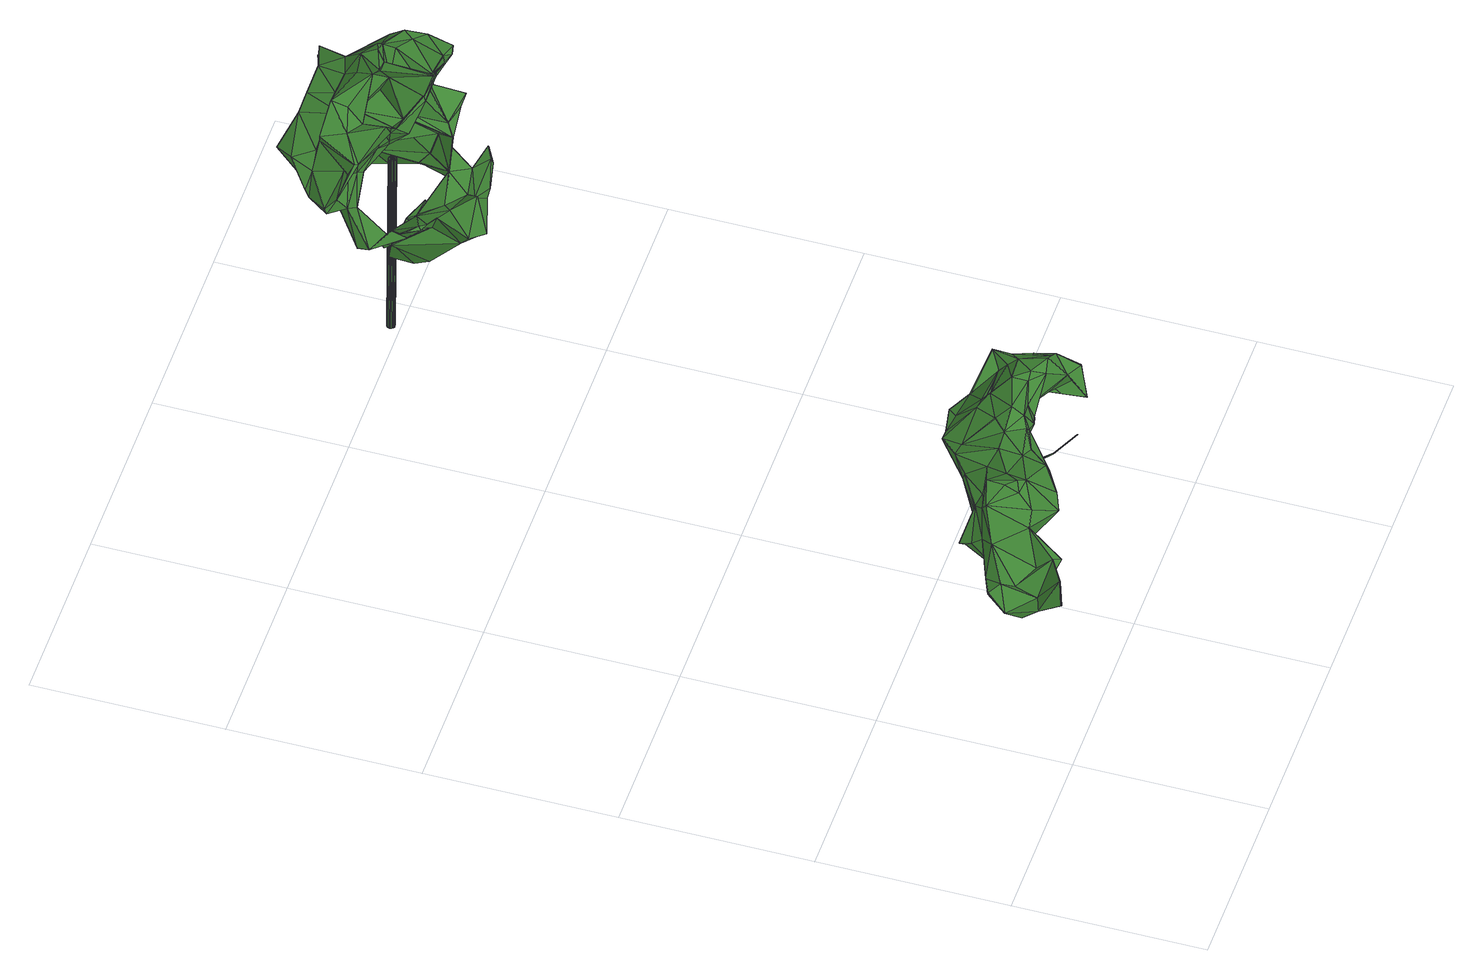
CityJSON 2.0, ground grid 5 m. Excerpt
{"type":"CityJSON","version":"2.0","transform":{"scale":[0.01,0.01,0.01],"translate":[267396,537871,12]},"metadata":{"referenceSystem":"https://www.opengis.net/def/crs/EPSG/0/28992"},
"CityObjects":{
"tree1":{"type":"SolitaryVegetationObject","attributes":{"gtid":517,"crown_width_m":5.3,"crown_median_z":17.28,"crown_r50_m":0.269,"crown_porosity":0.928,"trunk_H_m":4.07,"trunk_DBH_m":0.167,"trunk_radius_m":0.0836,"trunk_base_height_m":13.21,"original_gtid":"587"},"geometry":[{"type":"Solid","lod":"3","boundaries":[[[[0,1,2]],[[3,4,5]],[[6,7,8]],[[9,10,11]],[[12,13,6]],[[14,15,16]],[[17,18,19]],[[20,21,22]],[[23,24,25]],[[15,26,27]],[[28,29,30]],[[31,30,29]],[[32,33,34]],[[5,35,36]],[[32,34,37]],[[38,39,40]],[[0,41,42]],[[43,44,45]],[[46,47,12]],[[48,49,50]],[[42,51,52]],[[2,53,0]],[[54,55,56]],[[47,13,12]],[[57,49,58]],[[53,59,41]],[[26,60,24]],[[61,62,63]],[[9,11,15]],[[64,65,66]],[[67,68,69]],[[68,67,34]],[[70,71,72]],[[73,74,75]],[[76,77,78]],[[79,80,81]],[[82,81,80]],[[36,43,45]],[[6,83,12]],[[84,79,81]],[[4,85,5]],[[86,60,26]],[[12,87,46]],[[83,87,12]],[[64,88,89]],[[68,34,33]],[[66,65,69]],[[66,69,68]],[[90,91,92]],[[93,91,90]],[[71,94,37]],[[95,34,67]],[[95,37,34]],[[95,96,64]],[[97,98,99]],[[100,101,102]],[[70,103,104]],[[68,33,66]],[[64,66,33]],[[58,64,33]],[[105,80,79]],[[72,106,105]],[[107,106,72]],[[73,108,109]],[[75,108,73]],[[31,110,35]],[[111,112,97]],[[111,97,99]],[[2,113,78]],[[111,78,113]],[[87,114,46]],[[82,98,115]],[[82,99,98]],[[14,26,15]],[[14,86,26]],[[74,116,117]],[[111,99,76]],[[25,60,86]],[[111,76,78]],[[38,118,39]],[[90,92,89]],[[53,41,0]],[[119,120,99]],[[82,115,81]],[[78,59,53]],[[78,53,2]],[[69,65,95]],[[121,122,88]],[[67,69,95]],[[27,46,9]],[[112,111,113]],[[7,123,124]],[[125,126,121]],[[27,47,46]],[[55,127,128]],[[55,54,127]],[[129,28,130]],[[129,29,28]],[[0,42,131]],[[42,41,59]],[[127,132,128]],[[7,124,133]],[[127,54,79]],[[127,79,124]],[[57,58,134]],[[135,103,136]],[[135,136,101]],[[6,8,83]],[[27,9,15]],[[137,138,139]],[[139,10,9]],[[140,84,117]],[[117,84,141]],[[75,74,137]],[[104,48,94]],[[37,94,48]],[[70,104,94]],[[70,94,71]],[[36,18,5]],[[2,1,113]],[[58,88,64]],[[142,143,1]],[[113,1,143]],[[109,144,145]],[[146,88,58]],[[147,148,149]],[[23,150,24]],[[151,152,129]],[[23,153,154]],[[59,155,42]],[[35,5,85]],[[65,96,95]],[[40,156,38]],[[140,117,116]],[[7,133,8]],[[49,48,157]],[[45,18,36]],[[158,159,160]],[[50,57,134]],[[161,100,162]],[[25,24,60]],[[163,128,51]],[[30,164,80]],[[70,56,103]],[[163,162,100]],[[49,157,61]],[[101,165,135]],[[40,11,156]],[[142,156,11]],[[160,140,8]],[[83,8,140]],[[92,64,89]],[[166,109,108]],[[151,149,148]],[[130,149,151]],[[13,87,167]],[[18,17,5]],[[168,161,162]],[[160,149,130]],[[8,149,160]],[[62,169,170]],[[158,149,159]],[[23,25,86]],[[70,72,56]],[[148,147,107]],[[124,79,84]],[[72,105,56]],[[171,31,19]],[[77,172,162]],[[77,120,172]],[[126,162,172]],[[36,110,43]],[[173,82,80]],[[35,110,36]],[[173,174,82]],[[83,140,167]],[[55,136,56]],[[86,153,23]],[[74,117,175]],[[142,11,10]],[[147,158,28]],[[149,158,147]],[[3,5,17]],[[127,123,132]],[[82,174,119]],[[110,31,29]],[[147,106,107]],[[77,76,120]],[[120,76,99]],[[37,176,71]],[[166,144,109]],[[3,177,4]],[[125,61,63]],[[84,81,115]],[[119,126,172]],[[119,172,120]],[[163,155,77]],[[74,123,7]],[[63,165,101]],[[63,62,165]],[[72,178,179]],[[44,179,178]],[[147,80,106]],[[14,180,86]],[[39,118,180]],[[168,125,63]],[[168,63,101]],[[167,116,7]],[[140,116,167]],[[20,95,21]],[[160,159,140]],[[6,167,7]],[[173,80,22]],[[151,129,130]],[[85,177,17]],[[85,17,35]],[[85,4,177]],[[17,177,3]],[[17,19,35]],[[30,31,164]],[[35,19,31]],[[84,133,124]],[[9,114,137]],[[46,114,9]],[[1,156,142]],[[104,181,48]],[[165,181,104]],[[130,28,158]],[[130,158,160]],[[175,182,138]],[[173,183,174]],[[171,184,45]],[[18,45,184]],[[73,109,185]],[[98,141,115]],[[84,115,141]],[[117,98,97]],[[98,117,141]],[[180,38,153]],[[137,114,47]],[[90,89,169]],[[166,108,24]],[[145,73,185]],[[185,109,145]],[[118,38,180]],[[108,26,24]],[[108,27,26]],[[138,182,143]],[[1,0,150]],[[24,150,166]],[[52,131,42]],[[143,182,112]],[[186,22,187]],[[150,131,166]],[[7,116,74]],[[140,133,84]],[[13,167,6]],[[181,157,48]],[[181,62,157]],[[92,21,64]],[[21,95,64]],[[168,162,125]],[[137,108,75]],[[163,100,128]],[[86,180,153]],[[108,137,27]],[[47,27,137]],[[132,123,144]],[[156,154,153]],[[28,30,80]],[[28,80,147]],[[136,102,101]],[[104,135,165]],[[104,103,135]],[[55,102,136]],[[37,20,176]],[[95,20,37]],[[16,39,180]],[[40,39,16]],[[16,180,14]],[[129,152,29]],[[32,134,33]],[[188,119,99]],[[139,9,137]],[[110,152,43]],[[44,43,152]],[[113,143,112]],[[110,29,152]],[[156,153,38]],[[188,99,82]],[[128,102,55]],[[83,167,87]],[[150,23,154]],[[33,134,58]],[[103,56,136]],[[139,143,142]],[[139,142,10]],[[138,143,139]],[[52,144,131]],[[148,179,151]],[[137,175,138]],[[74,175,137]],[[74,73,123]],[[22,183,173]],[[21,183,22]],[[124,123,127]],[[144,123,145]],[[62,170,189]],[[186,164,31]],[[187,164,186]],[[22,80,187]],[[22,186,20]],[[20,186,176]],[[171,186,31]],[[176,186,71]],[[72,71,186]],[[146,49,61]],[[156,190,154]],[[1,190,156]],[[58,49,146]],[[112,182,191]],[[175,191,182]],[[105,106,80]],[[133,159,8]],[[140,159,133]],[[154,190,150]],[[149,8,159]],[[87,13,114]],[[47,114,13]],[[50,49,57]],[[125,162,126]],[[77,162,163]],[[77,155,78]],[[78,155,59]],[[166,131,144]],[[51,128,132]],[[51,132,52]],[[150,0,131]],[[51,155,163]],[[51,42,155]],[[52,132,144]],[[152,151,179]],[[152,179,44]],[[50,192,32]],[[134,32,192]],[[134,192,50]],[[107,72,179]],[[107,179,148]],[[145,123,73]],[[150,190,1]],[[61,157,62]],[[117,191,175]],[[117,97,191]],[[188,82,119]],[[91,170,169]],[[16,193,40]],[[79,54,105]],[[187,80,164]],[[174,126,119]],[[56,105,54]],[[168,100,161]],[[101,100,168]],[[48,50,37]],[[32,37,50]],[[61,121,146]],[[112,191,97]],[[88,122,183]],[[174,183,122]],[[40,193,11]],[[65,64,96]],[[88,183,89]],[[183,169,89]],[[174,122,126]],[[88,146,121]],[[61,125,121]],[[15,11,193]],[[15,193,16]],[[62,90,169]],[[181,93,90]],[[181,90,62]],[[21,91,183]],[[92,91,21]],[[91,189,170]],[[183,91,169]],[[186,171,178]],[[186,178,72]],[[45,44,178]],[[171,45,178]],[[100,102,128]],[[121,126,122]],[[181,189,93]],[[165,189,181]],[[62,189,165]],[[91,93,189]],[[19,18,184]],[[19,184,171]],[[194,195,196]],[[194,196,197]],[[197,196,198]],[[197,198,199]],[[196,195,200]],[[196,200,198]],[[198,200,201]],[[198,201,199]],[[200,195,202]],[[200,202,201]],[[201,202,203]],[[201,203,199]],[[202,195,204]],[[202,204,203]],[[203,204,205]],[[203,205,199]],[[204,195,206]],[[204,206,205]],[[205,206,207]],[[205,207,199]],[[206,195,208]],[[206,208,207]],[[207,208,209]],[[207,209,199]],[[208,195,210]],[[208,210,209]],[[209,210,211]],[[209,211,199]],[[210,195,212]],[[210,212,211]],[[211,212,213]],[[211,213,199]],[[212,195,214]],[[212,214,213]],[[213,214,215]],[[213,215,199]],[[214,195,216]],[[214,216,215]],[[215,216,217]],[[215,217,199]],[[216,195,218]],[[216,218,217]],[[217,218,219]],[[217,219,199]],[[218,195,220]],[[218,220,219]],[[219,220,221]],[[219,221,199]],[[220,195,222]],[[220,222,221]],[[221,222,223]],[[221,223,199]],[[222,195,224]],[[222,224,223]],[[223,224,225]],[[223,225,199]],[[224,195,226]],[[224,226,225]],[[225,226,227]],[[225,227,199]],[[226,195,228]],[[226,228,227]],[[227,228,229]],[[227,229,199]],[[228,195,230]],[[228,230,229]],[[229,230,231]],[[229,231,199]],[[230,195,232]],[[230,232,231]],[[231,232,233]],[[231,233,199]],[[232,195,234]],[[232,234,233]],[[233,234,235]],[[233,235,199]],[[234,195,236]],[[234,236,235]],[[235,236,237]],[[235,237,199]],[[236,195,238]],[[236,238,237]],[[237,238,239]],[[237,239,199]],[[238,195,240]],[[238,240,239]],[[239,240,241]],[[239,241,199]],[[240,195,242]],[[240,242,241]],[[241,242,243]],[[241,243,199]],[[242,195,194]],[[242,194,243]],[[243,194,197]],[[243,197,199]]]]}]},
"tree2":{"type":"SolitaryVegetationObject","attributes":{"gtid":434,"crown_width_m":5.14,"crown_median_z":18.37,"crown_r50_m":0.297,"crown_porosity":0.951,"trunk_H_m":5.64,"trunk_DBH_m":0.203,"trunk_radius_m":0.102,"trunk_base_height_m":12.73,"original_gtid":"493"},"geometry":[{"type":"Solid","lod":"3","boundaries":[[[[244,245,246]],[[247,248,249]],[[250,251,252]],[[253,254,255]],[[256,257,258]],[[259,260,261]],[[262,261,260]],[[263,264,265]],[[266,267,268]],[[269,270,271]],[[272,273,274]],[[275,276,277]],[[278,279,248]],[[261,280,259]],[[281,282,283]],[[256,284,257]],[[285,266,286]],[[285,286,287]],[[288,289,290]],[[291,292,293]],[[291,294,292]],[[295,296,297]],[[298,299,300]],[[265,251,301]],[[302,303,304]],[[305,306,307]],[[269,308,270]],[[272,309,273]],[[280,310,259]],[[311,312,247]],[[313,314,315]],[[304,314,313]],[[316,317,318]],[[274,319,272]],[[320,321,322]],[[320,322,323]],[[269,324,308]],[[325,326,245]],[[246,245,326]],[[327,328,329]],[[330,331,280]],[[273,332,274]],[[333,334,335]],[[336,337,338]],[[291,339,294]],[[340,322,341]],[[342,343,344]],[[345,344,343]],[[323,340,346]],[[347,322,321]],[[309,348,349]],[[247,249,311]],[[350,351,352]],[[353,354,355]],[[356,262,357]],[[330,358,359]],[[342,359,358]],[[332,309,360]],[[361,252,362]],[[362,363,361]],[[364,365,366]],[[367,368,369]],[[284,370,371]],[[289,372,373]],[[374,375,376]],[[356,335,334]],[[377,378,253]],[[352,351,329]],[[368,379,380]],[[381,382,348]],[[288,383,339]],[[294,357,292]],[[309,381,348]],[[384,385,386]],[[384,386,387]],[[374,376,388]],[[389,390,295]],[[389,295,391]],[[308,392,270]],[[246,326,249]],[[311,249,326]],[[278,393,279]],[[388,394,395]],[[304,303,314]],[[396,397,398]],[[304,398,397]],[[399,258,400]],[[401,258,399]],[[281,402,403]],[[404,371,370]],[[349,360,309]],[[387,405,384]],[[406,405,387]],[[268,267,286]],[[407,408,409]],[[410,303,411]],[[412,326,325]],[[274,332,360]],[[269,271,413]],[[265,264,251]],[[313,375,398]],[[414,415,416]],[[257,369,417]],[[308,324,392]],[[413,271,296]],[[319,381,272]],[[418,419,420]],[[368,421,417]],[[422,423,424]],[[391,423,422]],[[425,312,311]],[[305,426,306]],[[372,315,373]],[[427,333,335]],[[347,428,341]],[[347,429,428]],[[384,405,385]],[[430,431,432]],[[277,433,275]],[[311,412,425]],[[432,425,412]],[[429,434,428]],[[394,434,429]],[[369,276,435]],[[335,356,357]],[[263,336,436]],[[437,263,436]],[[284,371,369]],[[262,260,357]],[[355,438,353]],[[391,439,440]],[[439,441,440]],[[430,442,250]],[[412,442,430]],[[265,336,263]],[[336,265,301]],[[443,377,253]],[[444,377,264]],[[419,445,446]],[[358,356,334]],[[319,447,448]],[[263,449,450]],[[451,449,263]],[[250,252,452]],[[444,450,378]],[[352,328,350]],[[453,441,434]],[[434,441,415]],[[378,454,253]],[[301,451,329]],[[433,310,455]],[[456,457,458]],[[253,454,254]],[[459,460,461]],[[248,247,462]],[[463,363,362]],[[430,250,452]],[[271,270,297]],[[464,465,345]],[[458,466,456]],[[298,467,456]],[[298,456,466]],[[468,298,466]],[[386,469,387]],[[470,387,469]],[[250,325,451]],[[471,472,371]],[[276,472,471]],[[301,251,451]],[[360,473,274]],[[433,277,474]],[[263,444,264]],[[250,451,251]],[[296,299,468]],[[298,468,299]],[[350,475,344]],[[262,330,261]],[[429,347,321]],[[437,476,450]],[[280,261,330]],[[260,292,357]],[[311,326,412]],[[449,325,448]],[[449,448,447]],[[477,340,341]],[[478,346,354]],[[358,330,356]],[[262,356,330]],[[455,275,433]],[[455,307,275]],[[479,318,363]],[[480,481,482]],[[334,483,358]],[[484,289,373]],[[455,485,465]],[[273,309,332]],[[303,302,313]],[[254,461,247]],[[486,313,302]],[[451,327,329]],[[313,424,423]],[[390,389,289]],[[437,450,487]],[[437,487,263]],[[395,488,374]],[[353,438,302]],[[427,335,294]],[[335,357,294]],[[464,345,343]],[[258,489,400]],[[387,400,489]],[[407,409,285]],[[349,475,350]],[[307,426,367]],[[481,490,477]],[[372,491,492]],[[428,482,341]],[[493,397,396]],[[494,474,260]],[[478,354,353]],[[393,283,282]],[[302,304,353]],[[267,409,495]],[[486,481,496]],[[486,496,497]],[[266,285,409]],[[286,266,268]],[[266,409,267]],[[300,299,498]],[[288,390,289]],[[499,318,317]],[[363,318,499]],[[275,435,276]],[[293,500,291]],[[345,485,344]],[[310,501,494]],[[430,432,412]],[[372,289,389]],[[502,431,317]],[[369,368,417]],[[405,406,503]],[[264,377,463]],[[361,452,252]],[[346,340,355]],[[484,290,289]],[[339,457,288]],[[339,458,457]],[[504,364,366]],[[255,505,479]],[[380,506,507]],[[463,362,508]],[[287,373,407]],[[286,373,287]],[[260,474,292]],[[333,509,364]],[[290,364,509]],[[309,272,381]],[[286,510,484]],[[287,407,285]],[[355,340,438]],[[486,302,490]],[[511,512,513]],[[281,403,279]],[[378,450,476]],[[430,452,431]],[[443,253,255]],[[251,463,508]],[[507,489,417]],[[417,489,258]],[[457,467,288]],[[293,292,474]],[[463,251,264]],[[498,288,467]],[[333,483,334]],[[492,491,514]],[[339,427,294]],[[469,386,511]],[[515,516,517]],[[515,517,503]],[[431,361,363]],[[300,467,298]],[[456,467,457]],[[295,390,498]],[[348,518,475]],[[392,519,520]],[[312,254,247]],[[254,312,431]],[[449,487,450]],[[479,505,502]],[[255,502,505]],[[502,317,316]],[[410,521,314]],[[255,431,502]],[[255,254,431]],[[493,353,304]],[[376,313,423]],[[301,329,336]],[[459,461,254]],[[358,522,343]],[[343,342,358]],[[431,452,361]],[[523,364,504]],[[333,364,523]],[[307,455,524]],[[307,524,305]],[[480,525,526]],[[480,526,281]],[[312,432,431]],[[312,425,432]],[[484,510,407]],[[484,407,366]],[[510,408,407]],[[510,286,495]],[[286,267,495]],[[409,408,495]],[[495,408,510]],[[295,297,391]],[[412,325,442]],[[250,442,325]],[[404,466,371]],[[404,468,466]],[[310,280,527]],[[395,374,388]],[[343,528,492]],[[522,528,343]],[[281,279,282]],[[471,371,466]],[[471,466,458]],[[354,529,355]],[[346,355,529]],[[346,529,354]],[[404,370,446]],[[352,329,328]],[[446,420,419]],[[448,245,382]],[[448,382,381]],[[453,440,441]],[[530,516,503]],[[531,281,526]],[[531,526,532]],[[340,533,438]],[[288,498,390]],[[438,490,302]],[[293,474,277]],[[414,534,532]],[[451,487,327]],[[310,535,455]],[[444,378,377]],[[319,327,447]],[[325,449,451]],[[270,511,297]],[[350,473,349]],[[372,313,315]],[[381,319,448]],[[525,536,415]],[[245,448,325]],[[428,537,482]],[[482,537,480]],[[480,537,536]],[[279,403,248]],[[271,297,296]],[[263,450,444]],[[376,423,388]],[[394,388,453]],[[293,277,500]],[[303,538,483]],[[499,431,363]],[[471,500,276]],[[277,276,500]],[[366,365,484]],[[485,345,465]],[[313,376,375]],[[338,344,475]],[[338,475,436]],[[313,398,304]],[[455,535,485]],[[527,485,535]],[[249,403,246]],[[248,403,249]],[[244,382,245]],[[348,382,539]],[[270,540,511]],[[498,467,300]],[[524,541,542]],[[344,485,527]],[[350,344,527]],[[348,475,349]],[[507,506,426]],[[458,543,471]],[[281,460,459]],[[480,281,459]],[[459,378,476]],[[421,380,417]],[[387,489,426]],[[339,543,458]],[[462,247,544]],[[462,544,278]],[[428,415,536]],[[525,415,414]],[[532,526,414]],[[348,539,437]],[[499,317,431]],[[303,410,314]],[[502,318,479]],[[491,424,514]],[[491,391,424]],[[407,315,545]],[[368,380,421]],[[401,546,420]],[[244,246,403]],[[531,516,497]],[[446,256,420]],[[478,547,346]],[[493,547,478]],[[370,256,446]],[[493,478,353]],[[548,324,269]],[[392,324,548]],[[400,520,519]],[[399,400,519]],[[399,519,401]],[[401,519,548]],[[392,548,519]],[[494,501,474]],[[501,433,474]],[[290,509,427]],[[385,405,517]],[[427,509,333]],[[406,524,542]],[[315,314,545]],[[542,465,464]],[[464,406,542]],[[406,464,530]],[[310,494,259]],[[483,538,358]],[[259,494,260]],[[358,538,522]],[[340,323,322]],[[341,482,477]],[[283,544,247]],[[349,473,360]],[[391,491,389]],[[372,389,491]],[[486,490,481]],[[295,299,296]],[[295,498,299]],[[415,441,439]],[[434,415,428]],[[416,439,297]],[[391,297,439]],[[274,473,319]],[[350,319,473]],[[369,257,284]],[[394,320,395]],[[429,320,394]],[[481,477,482]],[[435,367,369]],[[468,404,549]],[[468,549,296]],[[453,388,423]],[[453,423,391]],[[501,310,433]],[[252,251,508]],[[252,508,362]],[[483,411,303]],[[380,426,506]],[[439,416,415]],[[523,411,333]],[[483,333,411]],[[451,263,487]],[[411,523,504]],[[410,411,504]],[[401,256,258]],[[401,420,256]],[[284,256,370]],[[374,488,396]],[[346,547,323]],[[396,488,547]],[[488,323,547]],[[398,375,396]],[[374,396,375]],[[477,490,533]],[[438,533,490]],[[507,426,489]],[[379,426,380]],[[500,471,543]],[[500,543,291]],[[291,543,339]],[[512,386,534]],[[512,511,386]],[[534,386,532]],[[532,386,385]],[[413,445,269]],[[344,359,342]],[[270,392,540]],[[329,337,336]],[[279,393,282]],[[278,544,393]],[[319,328,327]],[[350,328,319]],[[248,462,278]],[[486,497,550]],[[525,480,536]],[[437,436,518]],[[437,518,348]],[[414,526,525]],[[460,281,283]],[[516,551,497]],[[290,552,365]],[[484,365,552]],[[484,552,290]],[[550,313,486]],[[484,373,286]],[[542,541,465]],[[413,549,446]],[[503,406,530]],[[387,426,406]],[[321,320,429]],[[459,481,480]],[[524,406,426]],[[524,426,305]],[[307,367,275]],[[435,275,367]],[[283,247,461]],[[528,313,372]],[[336,338,436]],[[455,541,524]],[[465,541,455]],[[307,306,426]],[[316,318,502]],[[391,440,453]],[[511,513,416]],[[511,416,297]],[[344,331,359]],[[337,331,344]],[[534,513,512]],[[339,383,427]],[[463,377,553]],[[463,553,479]],[[446,445,413]],[[548,546,401]],[[391,422,424]],[[359,331,330]],[[453,434,394]],[[395,320,488]],[[290,427,383]],[[290,383,288]],[[492,464,343]],[[369,371,472]],[[369,472,276]],[[528,372,492]],[[407,545,366]],[[530,464,514]],[[258,257,417]],[[488,320,323]],[[283,461,460]],[[351,337,329]],[[528,538,303]],[[528,303,313]],[[522,538,528]],[[350,527,337]],[[350,337,351]],[[338,337,344]],[[414,513,534]],[[414,416,513]],[[280,331,527]],[[527,331,337]],[[492,514,464]],[[514,424,516]],[[530,514,516]],[[347,341,322]],[[379,368,426]],[[426,368,367]],[[479,363,463]],[[255,479,553]],[[255,553,443]],[[377,443,553]],[[407,373,315]],[[296,549,413]],[[417,380,507]],[[531,497,496]],[[481,459,496]],[[476,437,496]],[[539,531,496]],[[539,496,437]],[[469,540,470]],[[469,511,540]],[[476,496,459]],[[404,446,549]],[[527,535,310]],[[548,269,445]],[[418,420,546]],[[418,546,419]],[[387,470,400]],[[520,400,470]],[[546,445,419]],[[546,548,445]],[[515,503,516]],[[405,503,517]],[[532,385,517]],[[532,517,531]],[[516,531,517]],[[290,365,364]],[[283,393,544]],[[424,551,516]],[[313,551,424]],[[497,551,550]],[[313,550,551]],[[447,487,449]],[[327,487,447]],[[493,396,547]],[[477,533,340]],[[314,521,545]],[[410,545,521]],[[366,545,504]],[[410,504,545]],[[531,402,281]],[[539,402,531]],[[403,402,244]],[[539,382,402]],[[244,402,382]],[[470,540,520]],[[520,540,392]],[[459,254,454]],[[459,454,378]],[[304,397,493]],[[536,537,428]],[[475,518,436]],[[554,555,556]],[[554,556,557]],[[557,556,558]],[[557,558,559]],[[556,555,560]],[[556,560,558]],[[558,560,561]],[[558,561,559]],[[560,555,562]],[[560,562,561]],[[561,562,563]],[[561,563,559]],[[562,555,564]],[[562,564,563]],[[563,564,565]],[[563,565,559]],[[564,555,566]],[[564,566,565]],[[565,566,567]],[[565,567,559]],[[566,555,568]],[[566,568,567]],[[567,568,569]],[[567,569,559]],[[568,555,570]],[[568,570,569]],[[569,570,571]],[[569,571,559]],[[570,555,572]],[[570,572,571]],[[571,572,573]],[[571,573,559]],[[572,555,574]],[[572,574,573]],[[573,574,575]],[[573,575,559]],[[574,555,576]],[[574,576,575]],[[575,576,577]],[[575,577,559]],[[576,555,578]],[[576,578,577]],[[577,578,579]],[[577,579,559]],[[578,555,580]],[[578,580,579]],[[579,580,581]],[[579,581,559]],[[580,555,582]],[[580,582,581]],[[581,582,583]],[[581,583,559]],[[582,555,584]],[[582,584,583]],[[583,584,585]],[[583,585,559]],[[584,555,586]],[[584,586,585]],[[585,586,587]],[[585,587,559]],[[586,555,588]],[[586,588,587]],[[587,588,589]],[[587,589,559]],[[588,555,590]],[[588,590,589]],[[589,590,591]],[[589,591,559]],[[590,555,592]],[[590,592,591]],[[591,592,593]],[[591,593,559]],[[592,555,594]],[[592,594,593]],[[593,594,595]],[[593,595,559]],[[594,555,596]],[[594,596,595]],[[595,596,597]],[[595,597,559]],[[596,555,598]],[[596,598,597]],[[597,598,599]],[[597,599,559]],[[598,555,600]],[[598,600,599]],[[599,600,601]],[[599,601,559]],[[600,555,602]],[[600,602,601]],[[601,602,603]],[[601,603,559]],[[602,555,554]],[[602,554,603]],[[603,554,557]],[[603,557,559]]]]}]}
},
"vertices":[
[231,293,662],[229,183,620],[258,186,653],[821,245,344],[819,244,344],[773,291,310],[306,267,343],[371,332,434],[435,328,347],[174,184,428],[188,132,515],[158,114,515],[287,253,342],[286,254,343],[39,141,505],[108,135,472],[62,97,524],[773,291,312],[726,351,300],[739,316,316],[730,329,518],[730,329,520],[688,347,524],[91,212,552],[120,260,527],[32,226,573],[101,224,484],[166,195,426],[542,376,384],[656,395,377],[610,405,411],[687,357,384],[807,352,610],[788,289,645],[813,302,605],[737,314,315],[725,350,298],[802,373,555],[90,62,607],[30,38,588],[90,60,606],[290,264,685],[294,311,683],[674,404,291],[663,414,301],[675,405,293],[251,219,360],[250,221,360],[748,439,655],[720,365,670],[758,393,642],[395,342,622],[336,334,586],[280,226,679],[513,448,541],[503,490,566],[568,488,533],[721,365,669],[734,293,682],[313,239,685],[31,226,571],[649,359,679],[615,402,643],[614,402,644],[763,252,606],[789,211,516],[817,234,593],[801,253,551],[819,235,593],[791,212,516],[652,494,512],[705,428,515],[636,446,428],[248,350,492],[338,283,491],[265,284,508],[433,203,630],[431,262,649],[325,221,681],[498,402,524],[572,367,501],[495,336,517],[524,304,536],[307,265,343],[438,321,489],[772,290,311],[20,180,528],[287,253,344],[695,286,668],[698,311,661],[720,389,642],[688,348,526],[769,352,618],[726,414,608],[703,437,523],[778,305,516],[799,253,552],[417,203,547],[433,267,526],[465,205,577],[472,431,595],[579,426,621],[503,489,568],[619,509,548],[677,474,556],[559,451,531],[613,399,473],[609,407,411],[202,267,490],[237,333,512],[708,344,314],[381,160,601],[347,154,565],[338,142,584],[252,220,361],[445,291,510],[379,300,444],[394,259,468],[29,40,588],[545,282,620],[476,255,628],[666,322,659],[634,313,611],[331,348,511],[387,377,463],[555,330,677],[552,296,659],[414,410,543],[435,435,598],[607,421,330],[535,370,366],[258,312,620],[404,402,568],[401,327,405],[776,299,647],[592,484,561],[532,490,564],[240,223,474],[253,216,499],[196,153,520],[400,325,405],[395,261,470],[209,94,557],[273,192,539],[310,346,566],[246,366,494],[679,320,683],[541,378,384],[556,437,322],[533,372,367],[184,264,582],[559,425,305],[661,412,300],[95,120,527],[120,184,522],[350,278,661],[192,111,569],[719,391,644],[533,370,368],[437,327,349],[437,326,347],[534,364,645],[494,330,649],[434,325,651],[615,397,473],[607,422,622],[230,303,542],[306,266,344],[535,365,647],[635,315,610],[602,347,566],[689,359,384],[527,283,642],[634,296,572],[586,282,600],[332,252,518],[714,361,520],[820,246,345],[657,397,377],[607,423,331],[38,100,542],[725,416,609],[326,226,544],[635,297,573],[710,345,315],[245,365,493],[680,380,496],[614,390,491],[495,277,624],[637,438,550],[195,154,522],[362,221,540],[771,353,619],[94,119,525],[483,325,121],[475,325,121],[483,328,121],[472,307,528],[471,309,528],[463,306,527],[482,330,121],[470,311,528],[481,331,121],[469,313,528],[479,332,121],[467,314,528],[477,333,121],[465,315,528],[475,333,121],[463,315,528],[472,333,121],[461,314,528],[471,332,121],[459,314,528],[469,331,121],[457,312,528],[468,329,121],[456,310,527],[467,327,121],[455,308,527],[467,325,121],[455,306,527],[467,322,121],[455,304,527],[468,320,121],[456,302,527],[469,319,120],[458,300,527],[471,318,120],[460,299,527],[473,317,120],[462,298,527],[475,317,121],[464,298,527],[478,317,121],[466,298,527],[479,318,121],[468,299,527],[481,319,121],[470,301,527],[482,321,121],[471,303,527],[483,323,121],[472,305,528],
[883,1792,637],[833,1799,536],[879,1767,517],[1051,1860,522],[996,1795,552],[984,1798,530],[905,1920,348],[881,2009,408],[924,1965,309],[993,1899,428],[1027,1882,464],[1028,1935,369],[953,2051,958],[907,2047,972],[950,1926,950],[697,2124,673],[797,2185,689],[752,2179,643],[769,2194,648],[851,2003,436],[883,2010,410],[846,2018,428],[1161,2283,707],[1152,2276,632],[1160,2285,706],[1106,1988,924],[1097,1947,891],[1114,2018,902],[725,1887,644],[693,1912,662],[691,1929,651],[793,2096,852],[845,2152,898],[777,2160,838],[1045,1803,591],[1037,1805,612],[701,2119,654],[1008,1844,596],[1078,1825,610],[1078,1826,609],[908,2048,974],[1138,2190,672],[1105,2253,669],[1137,2189,672],[1033,2193,795],[999,2161,712],[990,2175,716],[894,2141,807],[835,2187,724],[806,2169,794],[910,2255,763],[1071,2104,816],[1099,2081,902],[1078,2020,828],[1056,2248,852],[1041,2167,848],[1056,2225,834],[844,2017,426],[1017,2060,537],[964,2130,566],[1018,2061,539],[820,1991,875],[821,1992,876],[814,2003,882],[1090,1918,921],[725,1892,656],[707,2095,705],[977,1823,492],[1027,1880,463],[970,2092,625],[966,2131,567],[1044,2178,627],[1108,1995,339],[1106,1994,339],[1030,2017,346],[750,1929,581],[1135,2058,595],[1188,1998,593],[1145,2022,587],[1130,2087,573],[1089,1918,922],[862,1828,483],[884,1795,493],[789,1973,529],[754,2005,540],[779,2008,512],[780,2147,610],[754,2105,633],[695,1914,663],[911,2223,618],[870,2241,613],[856,2294,681],[781,2009,513],[721,2047,538],[756,2007,541],[932,2242,812],[1103,2077,528],[1144,2020,588],[818,2121,589],[859,2102,675],[770,2063,626],[829,2065,692],[1111,2108,511],[1186,1997,594],[803,1922,608],[742,1966,603],[712,2014,550],[719,2047,538],[726,2025,538],[1060,2086,487],[1077,2130,461],[1062,2085,487],[849,2241,622],[820,2246,696],[845,2154,579],[816,2122,588],[693,1930,652],[973,1975,301],[925,2029,312],[1000,1999,305],[987,2182,589],[1033,2189,611],[1034,2190,609],[832,2068,855],[874,2095,852],[913,2068,950],[978,2074,972],[961,2113,960],[1001,2131,693],[1069,2200,641],[1107,2047,586],[1075,2034,574],[1089,2021,592],[945,1941,385],[962,1885,443],[856,2021,815],[933,1997,795],[764,1883,629],[856,1854,596],[945,2192,743],[940,1967,808],[962,1879,738],[992,1901,753],[944,1942,863],[1108,2000,656],[1028,2113,810],[1052,2123,811],[1049,2023,762],[1063,1912,918],[1079,1824,609],[1144,1998,637],[1133,2059,597],[1100,2076,554],[1068,2062,535],[1056,2046,555],[984,1930,929],[983,1928,928],[983,1939,920],[928,1831,587],[913,1808,595],[1012,2086,954],[927,1971,804],[888,1969,795],[1133,2202,622],[1141,2239,630],[1143,2239,631],[981,2194,531],[979,2195,530],[962,1883,441],[1108,2048,918],[1062,1905,720],[1103,1972,701],[1044,1991,794],[941,2034,921],[1003,1969,848],[1057,2054,903],[943,2033,921],[977,2069,832],[1000,2000,756],[1087,1987,671],[966,2023,747],[1015,1877,458],[848,1988,847],[929,2256,731],[1144,1996,635],[1187,2001,604],[980,1915,387],[1028,1933,367],[993,1897,426],[763,2068,779],[1145,1996,637],[854,2113,879],[806,1963,543],[866,1939,548],[1063,2071,506],[1150,1990,770],[1152,1992,770],[1152,1990,770],[910,1901,418],[987,1924,384],[909,1902,420],[1089,2021,913],[1019,2076,948],[796,1944,559],[848,1884,568],[872,1904,505],[874,1905,505],[849,2001,434],[986,1942,354],[1102,1974,701],[1014,1879,460],[768,2059,778],[1055,2249,852],[1013,2225,842],[989,2230,855],[1010,1863,527],[1044,1836,575],[1050,1861,523],[1038,1834,568],[925,2030,314],[902,2024,728],[859,2038,753],[998,2165,896],[1055,2226,833],[1000,2164,895],[988,1948,858],[1010,1938,884],[956,2152,882],[935,2116,919],[741,1966,602],[804,2168,793],[750,1982,579],[913,1894,531],[1075,2032,572],[1076,2132,460],[1028,2018,348],[1008,1950,616],[1002,1976,581],[1089,2019,590],[893,2178,586],[1067,2202,641],[809,2075,707],[1000,1978,580],[805,1961,542],[1126,2091,581],[944,1947,878],[1056,2044,553],[950,2067,756],[934,2126,679],[1070,2106,488],[792,2102,720],[1150,2275,631],[961,1890,617],[1006,1951,616],[1047,2188,811],[1044,1997,346],[845,2153,896],[774,2088,729],[1107,1995,341],[957,1990,770],[983,2200,529],[1045,1998,348],[927,1973,806],[945,1949,878],[924,2029,313],[935,2157,687],[1120,2253,645],[1036,1961,828],[1081,1883,773],[1082,1884,773],[929,2017,719],[991,1902,751],[1011,1932,687],[963,1880,737],[796,1946,561],[1025,1919,926],[1025,1917,925],[988,2181,587],[894,2146,671],[981,2201,528],[847,2001,829],[1054,1920,701],[1013,1930,686],[726,2074,662],[960,2116,640],[1071,2105,486],[928,2015,720],[959,1888,619],[964,1879,736],[1069,2060,534],[1061,1890,744],[775,2086,728],[1086,1985,670],[1108,1998,654],[893,2176,587],[881,1874,582],[1032,1941,877],[854,2021,813],[879,2015,766],[923,2165,844],[1045,1834,574],[1034,2188,609],[1010,1940,886],[1109,2109,512],[1051,1931,920],[1020,2078,947],[1001,1978,582],[1008,1952,616],[1042,2180,628],[986,1944,355],[935,2025,73],[925,2025,73],[935,2028,73],[954,2027,636],[954,2030,636],[944,2027,637],[934,2030,73],[953,2032,636],[932,2032,73],[951,2034,636],[930,2034,73],[949,2036,636],[928,2035,73],[947,2037,636],[925,2035,73],[944,2037,637],[922,2035,73],[941,2037,637],[920,2034,73],[939,2036,637],[918,2032,73],[937,2034,637],[916,2030,73],[935,2032,637],[915,2028,73],[934,2030,637],[915,2025,73],[934,2027,637],[915,2022,73],[934,2024,637],[916,2020,73],[935,2022,637],[918,2018,73],[937,2020,637],[920,2016,73],[939,2018,637],[922,2015,73],[942,2017,637],[925,2015,73],[944,2017,637],[928,2015,73],[947,2017,637],[930,2016,73],[949,2018,636],[932,2018,73],[951,2020,636],[934,2020,73],[953,2022,636],[935,2022,73],[954,2024,636]
]}
